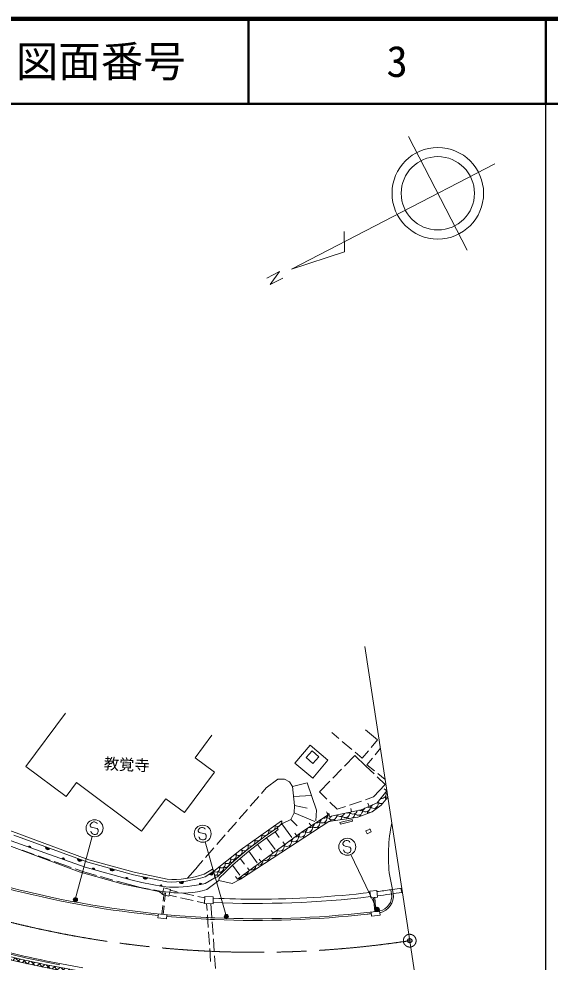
# Model space of a CAD drawing. Units: millimetres, scale not verified. Extents: x 40000 to 680000, y 20000 to 380000.
# Drawn here: x 516983 to 579500, y 269044 to 380000 of the extents above; entities that cross this region are included whole.
import ezdxf
from ezdxf.enums import TextEntityAlignment as Align

# ---------------------------------------------------------------- set-up
doc = ezdxf.new("R2010")
doc.units = ezdxf.units.MM
doc.header["$LTSCALE"] = 1000
doc.header["$PDMODE"] = 32
doc.header["$PDSIZE"] = 500
doc.linetypes.add('CHAIN', pattern=[18.5, 12, -1.5, 3.5, -1.5])
for name, color, linetype, lineweight in [('M-BGD', 7, 'Continuous', 13), ('M-BMK', 2, 'CHAIN', 13), ('M-BMK-OTRS', 5, 'Continuous', 13), ('M-BMK-SRVR', 3, 'Continuous', 13), ('M-STR-STRC', 7, 'Continuous', 13), ('M-TTL', 2, 'Continuous', 140), ('M-TTL-BAND', 7, 'Continuous', 25), ('M-TTL-LINE', 7, 'Continuous', 50)]:
    doc.layers.add(name, color=color, linetype=linetype, lineweight=lineweight)
doc.layers.add('M-OTRS', color=6, linetype='Continuous')
doc.layers.add('M-TTL-TXT', color=7, linetype='Continuous')
doc.styles.add('ＭＳ ゴシック', font='')
doc.styles.get('ＭＳ ゴシック').set_extended_font_data('MS Gothic')

msp = doc.modelspace()

# ---------------------------------------------------------------- hatches: boundary and pattern name
at = {"layer": 'M-BGD'}
h = msp.add_hatch(dxfattribs=at)
h.set_pattern_fill('USER', color=256, style=0, pattern_type=2)
h.set_pattern_definition([(45, (528940, 267081), (-353.553, 353.553), []), (135, (528940, 267081), (-353.553, -353.553), [])])
h.paths.add_polyline_path([(530207, 267125), (529578, 267201), (527610, 267463), (525848, 267724), (523801, 268060), (522105, 268365), (520474, 268682), (518186, 269164), (516771, 269485), (516007, 269666), (515204, 269862), (514348, 270076), (513206, 270372), (511849, 270740), (509967, 271276), (507768, 271945), (506397, 272384), (504326, 273081), (503131, 273502), (501804, 273986), (500474, 274479), (498393, 275269), (500380, 274312), (500270, 273963), (502792, 273091), (505571, 272187), (507884, 271480), (509945, 270884), (512032, 270313), (514283, 269732), (516345, 269233), (518076, 268837), (519817, 268461), (521870, 268045), (524077, 267630), (526102, 267280), (527397, 267071), (529645, 266735)])

# ---------------------------------------------------------------- linework, layer by layer
for p, q in [((517822, 292072), (522482, 298316)), ((559197, 295188), (557776, 296382)), ((537713, 293072), (539694, 295732)), ((553793, 296041), (554630, 295338)), ((559197, 295188), (558450, 294298)), ((551247, 294562), (549470, 292464)), ((553347, 292784), (551247, 294562)), ((555012, 295016), (556161, 294051)), ((559527, 294215), (558893, 293429)), ((539996, 291372), (537713, 293072)), ((550802, 293117), (551497, 293903)), ((551593, 292417), (550802, 293117)), ((552288, 293204), (551497, 293903)), ((551593, 292417), (552288, 293204)), ((556516, 293341), (555308, 292102)), ((557818, 292098), (556516, 293341)), ((556544, 293730), (557380, 293026)), ((558128, 293915), (557380, 293026)), ((558578, 293040), (557944, 292254)), ((517822, 292072), (522565, 288533)), ((549470, 292464), (551571, 290686)), ((553347, 292784), (551571, 290686)), ((558778, 291182), (557818, 292098)), ((557944, 292254), (558822, 291544)), ((536468, 286635), (539996, 291372)), ((554959, 291744), (553912, 290670)), ((560099, 289920), (559140, 290836)), ((559211, 291230), (560090, 290520)), ((522565, 288533), (523782, 290163)), ((523782, 290163), (531426, 284458)), ((546102, 289541), (547455, 290557)), ((547455, 290557), (548236, 290575)), ((548236, 290575), (548814, 290264)), ((548814, 290264), (549182, 289704)), ((549182, 289704), (550912, 290134)), ((549182, 289704), (549437, 287475)), ((552017, 286917), (550912, 290134)), ((553563, 290312), (552355, 289073)), ((560099, 289920), (558718, 288473)), ((544220, 287391), (545208, 288520)), ((545538, 288896), (546102, 289541)), ((549317, 288524), (551426, 288637)), ((552355, 289073), (553224, 288226)), ((560295, 289178), (559985, 289432)), ((531426, 284458), (534273, 288273)), ((534273, 288273), (536468, 286635)), ((549437, 287475), (549369, 286622)), ((549437, 287475), (550915, 287156)), ((553582, 287877), (554451, 287030)), ((557295, 287992), (555874, 287511)), ((558718, 288473), (557769, 288152)), ((558195, 287365), (558036, 287732)), ((559622, 287499), (558554, 286718)), ((560406, 288448), (559622, 287499)), ((525202, 281078), (508246, 287340)), ((542903, 285886), (543891, 287015)), ((549369, 286622), (548997, 285809)), ((549369, 286622), (551813, 285585)), ((551932, 285664), (552017, 286917)), ((553389, 286390), (553168, 286723)), ((553389, 286390), (553279, 286556)), ((553483, 286374), (553389, 286390)), ((553522, 286178), (553445, 286570)), ((555400, 287351), (554451, 287030)), ((555040, 286477), (557244, 286953)), ((556142, 286715), (556057, 287106)), ((558554, 286718), (556870, 286100)), ((541586, 284381), (542574, 285510)), ((547905, 285674), (543038, 282211)), ((553454, 285580), (543063, 278788)), ((547914, 285315), (547369, 284837)), ((547933, 285332), (547905, 285674)), ((547914, 285315), (547933, 285332)), ((548997, 285809), (547933, 285332)), ((549100, 283708), (547933, 285332)), ((549726, 285075), (548997, 285809)), ((551382, 285059), (551161, 285393)), ((556870, 286100), (553454, 285580)), ((554771, 285467), (556188, 285823)), ((554819, 285276), (554771, 285467)), ((556236, 285632), (554819, 285276)), ((556236, 285632), (556188, 285823)), ((556217, 285615), (556254, 285649)), ((547369, 284837), (545969, 283877)), ((546116, 283675), (547154, 284367)), ((547625, 283723), (547154, 284367)), ((547155, 284367), (547508, 284630)), ((547369, 284837), (547508, 284630)), ((549683, 283886), (549447, 284209)), ((557796, 284464), (557833, 284498)), ((557954, 284149), (557824, 284458)), ((557838, 284490), (558296, 284682)), ((557954, 284149), (558458, 284360)), ((558301, 284675), (558338, 284709)), ((558329, 284669), (558458, 284360)), ((516094, 283296), (522361, 281096)), ((516393, 283969), (525111, 280792)), ((540269, 282876), (541257, 284005)), ((544930, 283070), (543892, 282285)), ((545969, 283877), (544930, 283070)), ((545082, 282872), (546116, 283675)), ((547139, 282275), (546116, 283675)), ((548291, 282870), (548055, 283193)), ((524096, 279673), (515820, 282750)), ((517377, 282210), (518792, 281713)), ((538951, 281371), (539939, 282500)), ((542998, 282181), (539918, 279726)), ((543892, 282285), (542859, 281444)), ((542999, 282180), (543036, 282213)), ((543021, 281253), (544047, 282088)), ((544047, 282088), (545082, 282872)), ((545033, 280737), (544047, 282088)), ((545544, 282239), (545082, 282872)), ((546900, 281853), (546664, 282176)), ((519264, 281548), (520679, 281051)), ((521151, 280885), (522161, 280531)), ((522361, 281096), (524803, 280225)), ((525111, 280792), (530492, 279333)), ((530563, 279625), (525202, 281078)), ((538057, 280350), (538622, 280995)), ((542859, 281444), (541951, 280647)), ((542123, 280464), (543021, 281253)), ((543517, 280574), (543021, 281253)), ((545508, 280837), (545272, 281160)), ((522161, 280531), (523156, 280176)), ((523627, 280008), (524621, 279653)), ((529250, 278217), (524096, 279673)), ((524621, 279653), (526110, 279240)), ((530165, 278737), (524803, 280225)), ((534434, 278785), (530563, 279625)), ((536818, 278933), (538024, 280312)), ((538022, 280314), (538059, 280348)), ((539762, 279982), (538773, 279378)), ((538887, 279097), (539918, 279726)), ((539918, 279726), (539762, 279982)), ((539918, 279726), (540050, 278966)), ((541126, 279822), (540375, 279087)), ((540550, 278909), (541284, 279627)), ((541951, 280647), (541126, 279822)), ((541283, 279627), (541320, 279661)), ((541319, 279662), (542123, 280464)), ((543005, 279256), (542123, 280464)), ((544117, 279820), (543881, 280143)), ((526592, 279106), (528037, 278705)), ((528519, 278571), (530008, 278158)), ((531443, 278401), (530165, 278737)), ((530492, 279333), (534408, 278483)), ((540050, 278966), (538911, 278301)), ((539110, 277571), (540504, 278638)), ((540050, 278966), (540375, 279087)), ((540504, 278638), (540550, 278909)), ((542083, 278281), (540504, 278638)), ((543063, 278788), (542083, 278281)), ((542726, 278804), (542490, 279127)), ((560945, 277586), (560618, 279172)), ((533464, 277346), (529250, 278217)), ((530008, 278158), (531312, 277816)), ((531312, 277816), (532316, 277628)), ((533896, 277943), (531443, 278401)), ((532807, 277536), (533811, 277349)), ((534042, 277792), (533849, 277015)), ((534714, 277860), (533896, 277943)), ((534821, 277599), (534042, 277792)), ((534628, 276822), (534821, 277599)), ((535607, 277318), (534795, 277496)), ((558292, 277396), (559087, 277488)), ((558384, 276601), (558292, 277396)), ((559087, 277488), (559179, 276693)), ((560848, 277062), (560746, 277558)), ((561046, 277095), (560945, 277586)), ((561936, 277732), (562036, 277241)), ((533875, 277078), (533464, 277346)), ((533811, 277349), (534654, 277264)), ((533849, 277015), (534628, 276822)), ((533983, 276198), (534093, 277218)), ((534132, 276183), (534242, 277202)), ((535523, 276722), (534655, 276913)), ((537477, 276293), (536011, 276615)), ((537560, 276889), (536095, 277211)), ((538860, 276603), (538048, 276782)), ((538866, 276754), (538831, 275955)), ((539866, 276711), (538866, 276754)), ((539830, 275911), (539866, 276711)), ((559179, 276693), (558384, 276601)), ((558856, 274991), (558704, 276638)), ((559005, 275009), (558853, 276655)), ((533819, 274681), (533929, 275701)), ((533968, 274667), (534078, 275686)), ((538833, 275995), (537965, 276186)), ((538831, 275955), (539830, 275911)), ((539080, 275944), (539137, 275122)), ((539582, 275922), (539696, 274281)), ((533353, 274244), (533396, 274722)), ((534348, 274154), (533353, 274244)), ((534391, 274627), (534348, 274154)), ((539171, 274623), (539275, 273127)), ((558494, 274461), (558434, 274941)), ((559486, 274585), (558494, 274461)), ((559426, 275062), (559486, 274585)), ((539731, 273782), (539835, 272285)), ((539310, 272628), (539414, 271132)), ((539870, 271787), (539974, 270290)), ((514028, 270459), (517911, 269525)), ((539449, 270633), (539553, 269137)), ((540009, 269791), (540113, 268295)), ((517911, 269525), (521820, 268734))]:
    msp.add_line(p, q, dxfattribs=at)
for points in [[(560295, 289178), (559147, 287778), (557244, 286953), (555040, 286477), (553522, 286178)], [(553389, 286390), (550378, 284394), (542726, 278804)]]:
    msp.add_lwpolyline(points, dxfattribs=at)
for centre, radius, start, end in [((559666, 288834), 532, 260.91873, 20.40744), ((560253, 288999), 532, 250.67903, 285.99433), ((559619, 288225), 532, 349.65993, 30.64714), ((560300, 289607), 532, 260.91873, 271.16507), ((558134, 287784), 532, 253.52654, 333.31633), ((558732, 287661), 532, 223.43744, 3.40544), ((559590, 288228), 526, 225.02083, 253.85033), ((558542, 287581), 730, 8.82793, 22.15444), ((559619, 288225), 532, 250.67903, 291.18393), ((552910, 286516), 531, 257.67907, 345.60225), ((553866, 286316), 532, 225.74893, 3.40553), ((554783, 286714), 532, 223.43744, 341.58904), ((555381, 286591), 532, 223.43744, 3.40544), ((555701, 287111), 532, 253.68353, 309.85913), ((556299, 286989), 532, 223.43744, 346.44363), ((555979, 286469), 532, 298.99884, 3.40553), ((556897, 286866), 532, 223.43744, 3.40553), ((557216, 287386), 532, 245.60133, 333.31633), ((556577, 286346), 532, 341.48674, 3.40544), ((557495, 286744), 532, 223.43744, 247.19344), ((557814, 287264), 532, 223.43744, 3.40544), ((557495, 286744), 532, 333.13724, 3.40544), ((558412, 287141), 532, 223.43744, 257.13954), ((558412, 287141), 532, 343.11163, 3.40553), ((559330, 287539), 532, 223.43744, 238.77853), ((547369, 285560), 547, 241.41693, 9.45174), ((551243, 285412), 532, 257.72423, 349.34303), ((551853, 285397), 532, 233.54964, 13.51764), ((552076, 285965), 532, 257.72423, 349.34303), ((552687, 285949), 532, 233.54964, 13.51764), ((552463, 285381), 532, 348.30144, 13.51764), ((553297, 285934), 532, 233.54964, 259.01094), ((553520, 286501), 532, 233.54964, 259.37584), ((553468, 285806), 226, 272.64414, 0.40393), ((553268, 286439), 532, 295.52014, 336.48163), ((553546, 285796), 532, 346.57834, 3.40553), ((554464, 286194), 532, 223.43744, 247.39783), ((554464, 286194), 532, 309.90244, 3.40544), ((555061, 286071), 532, 341.36163, 3.40544), ((555979, 286469), 532, 223.43744, 258.30144), ((579417, 281573), 18952, 168.22693, 187.28014), ((545862, 284431), 527, 235.48264, 14.41153), ((546678, 284908), 462, 228.44864, 21.81964), ((549576, 284307), 532, 265.68314, 346.67374), ((550186, 284292), 532, 233.54964, 13.51764), ((550409, 284860), 532, 258.53523, 349.34303), ((551019, 284844), 532, 233.54964, 13.51764), ((550796, 284276), 532, 350.19803, 13.51764), ((551630, 284829), 532, 233.54964, 257.08304), ((552463, 285381), 532, 233.54964, 258.03894), ((551630, 284829), 532, 349.25723, 13.51764), ((544907, 390200), 116050, 247.50983, 267.09433), ((544234, 283228), 524, 232.99324, 18.13144), ((545030, 283856), 552, 237.35533, 14.76024), ((548519, 283187), 532, 233.54964, 13.51764), ((548742, 283755), 532, 274.08383, 338.27304), ((549352, 283739), 532, 233.54964, 13.51764), ((549962, 283724), 532, 233.54964, 255.21573), ((549129, 283171), 532, 352.03783, 13.51764), ((549962, 283724), 532, 351.12463, 13.51764), ((550796, 284276), 532, 233.54964, 256.14223), ((544907, 390200), 116250, 247.50983, 264.30814), ((518237, 282546), 150, 339.80214, 159.80214), ((518237, 282546), 50, 339.80214, 159.80214), ((520387, 282514), 250, 159.97923, 339.97923), ((520387, 282514), 150, 159.97923, 339.97923), ((520387, 282514), 50, 159.97923, 339.97923), ((542832, 282014), 425, 219.26123, 37.62294), ((543509, 282590), 465, 222.83434, 28.28433), ((546852, 282082), 532, 240.19104, 12.16583), ((547685, 282634), 532, 234.85494, 13.51764), ((548295, 282619), 532, 233.54964, 253.40173), ((547462, 282067), 532, 353.82753, 13.51764), ((547909, 283202), 532, 285.22723, 327.12964), ((548295, 282619), 532, 352.93863, 13.51764), ((549129, 283171), 532, 233.54964, 254.30243), ((522197, 281156), 150, 349.36253, 159.80214), ((522197, 281156), 50, 339.80214, 159.80214), ((524145, 281144), 250, 159.97923, 339.97923), ((524145, 281144), 150, 159.97923, 339.97923), ((524145, 281144), 50, 159.97923, 339.97923), ((540865, 280533), 413, 225.18153, 30.81064), ((541504, 281043), 412, 226.41803, 30.12663), ((541749, 281370), 657, 270.37993, 345.79573), ((542151, 281524), 405, 223.94653, 33.72203), ((542286, 281973), 771, 277.43083, 332.67934), ((545185, 280977), 532, 251.65463, 0.70224), ((546018, 281530), 532, 245.75923, 6.59754), ((546628, 281514), 532, 233.54964, 251.63513), ((545795, 280962), 532, 355.57243, 13.51764), ((546628, 281514), 532, 354.70523, 13.51764), ((547462, 282067), 532, 233.54964, 252.51283), ((525764, 279958), 150, 344.40384, 164.40384), ((525764, 279958), 50, 344.40384, 164.40384), ((527979, 280014), 250, 164.82623, 344.82623), ((527979, 280014), 150, 164.82623, 344.82623), ((527979, 280014), 50, 164.82623, 344.82623), ((539612, 279539), 250, 211.41344, 31.41344), ((539612, 279539), 150, 211.41344, 31.41344), ((540187, 280058), 427, 234.28403, 25.21694), ((540090, 279587), 325, 252.88794, 16.72824), ((540375, 279659), 400, 250.62103, 2.26384), ((540602, 280132), 491, 246.87363, 8.82843), ((541261, 280670), 494, 249.48833, 4.90463), ((543517, 279872), 532, 265.09824, 347.25864), ((544351, 280425), 532, 258.02034, 354.33653), ((544961, 280409), 532, 233.54964, 249.91074), ((544128, 279857), 532, 357.27733, 13.51764), ((544961, 280409), 532, 356.42954, 13.51764), ((545795, 280962), 532, 233.54964, 250.76793), ((529662, 278874), 150, 344.40384, 164.40384), ((529662, 278874), 50, 344.40384, 164.40384), ((531857, 279037), 250, 167.76094, 347.76094), ((531857, 279037), 150, 167.76094, 347.76094), ((531857, 279037), 50, 167.76094, 347.76094), ((534982, 290957), 12487, 267.3657, 288.22365), ((534992, 290868), 12096, 267.35474, 288.21373), ((536118, 278524), 250, 185.33983, 5.33983), ((536118, 278524), 150, 185.33983, 5.33983), ((536118, 278524), 50, 185.33983, 5.33983), ((539612, 279539), 50, 211.41344, 31.41344), ((542684, 279320), 532, 281.99744, 338.98503), ((543294, 279304), 532, 233.54964, 248.22423), ((542532, 278766), 460, 358.06534, 13.84294), ((543294, 279304), 532, 358.11603, 13.51764), ((544128, 279857), 532, 233.54964, 249.06303), ((533702, 277979), 150, 349.23143, 169.23143), ((533702, 277979), 50, 349.23143, 169.23143), ((536093, 288828), 11654, 262.90424, 285.00052), ((535030, 295071), 17213, 268.9483, 283.03061), ((538363, 278186), 150, 11.18883, 191.18883), ((538363, 278186), 50, 11.18883, 191.18883), ((544907, 390200), 113750, 277.16974, 278.02014), ((544907, 390200), 113750, 278.02014, 278.10494), ((544907, 390200), 113750, 278.10494, 278.6606), ((544907, 390200), 114250, 267.45644, 276.76604), ((544907, 390200), 113750, 267.45633, 270.07973), ((544907, 390200), 113750, 270.07973, 276.76674), ((544907, 390200), 114250, 277.16724, 278.6606), ((559060, 276828), 1804, 281.72763, 7.46303), ((559059, 276828), 2004, 281.28262, 7.67108), ((544907, 390200), 116250, 264.80104, 267.09494), ((544907, 390200), 116250, 267.09494, 267.58954), ((544907, 390200), 116050, 267.09433, 267.58963), ((544907, 390200), 116250, 267.58954, 276.45163), ((544907, 390200), 116050, 267.58963, 276.45163), ((544907, 390200), 116050, 276.45163, 277.18713), ((544907, 390200), 116250, 276.45163, 276.69423), ((550804, 416039), 150796, 250.42011, 261.93364), ((544907, 390200), 123950, 255.72693, 260.50163), ((544907, 390200), 123500, 255.72693, 260.50163)]:
    msp.add_arc(centre, radius, start, end, dxfattribs=at)
at = {"layer": 'M-BMK'}
msp.add_circle((562977, 271568), 750, dxfattribs=at)
msp.add_arc((544907, 390200), 120000, 247.04514, 278.66057, dxfattribs=at)
at = {"layer": 'M-BMK-OTRS'}
for p, q in [((562977, 271568), (557706, 306170)), ((568247, 236966), (562977, 271568))]:
    msp.add_line(p, q, dxfattribs=at)
at = {"layer": 'M-BMK-SRVR'}
for p, q in [((562818, 366181), (569745, 352783)), ((549056, 350575), (572981, 362946)), ((555293, 352587), (555260, 354996)), ((549056, 350575), (555293, 352587)), ((547634, 350282), (546156, 349508)), ((546550, 348750), (547634, 350282)), ((548026, 349514), (546550, 348750))]:
    msp.add_line(p, q, dxfattribs=at)
for radius in [5387, 4309]:
    msp.add_circle((566282, 359482), radius, dxfattribs=at)
at = {"layer": 'M-OTRS'}
msp.add_point((562977, 271568), dxfattribs=at)
at = {"layer": 'M-STR-STRC'}
for p, q in [((525485, 285365), (525377, 285210)), ((525377, 285210), (525377, 285095)), ((525602, 285475), (525485, 285365)), ((525761, 285532), (525602, 285475)), ((525878, 285532), (525761, 285532)), ((526031, 285480), (525878, 285532)), ((526151, 285421), (526031, 285480)), ((526200, 285316), (526151, 285421)), ((525377, 285095), (525487, 284926)), ((525487, 284328), (525433, 284432)), ((525487, 284926), (525647, 284875)), ((525595, 284164), (525487, 284328)), ((525708, 284106), (525595, 284164)), ((525647, 284875), (526200, 284762)), ((525863, 284052), (525708, 284106)), ((525984, 284052), (525863, 284052)), ((526146, 284103), (525984, 284052)), ((526256, 284216), (526146, 284103)), ((526200, 284762), (526304, 284603)), ((526306, 284373), (526256, 284216)), ((526304, 284603), (526306, 284373)), ((538199, 284727), (538091, 284572)), ((538091, 284572), (538091, 284457)), ((538091, 284457), (538201, 284288)), ((538316, 284837), (538199, 284727)), ((538201, 284288), (538361, 284236)), ((538475, 284893), (538316, 284837)), ((538361, 284236), (538914, 284124)), ((538592, 284893), (538475, 284893)), ((538745, 284841), (538592, 284893)), ((538865, 284783), (538745, 284841)), ((538914, 284677), (538865, 284783)), ((538914, 284124), (539017, 283964)), ((523615, 276405), (525595, 283839)), ((538201, 283690), (538147, 283793)), ((538309, 283526), (538201, 283690)), ((538421, 283467), (538309, 283526)), ((538577, 283413), (538421, 283467)), ((538698, 283413), (538577, 283413)), ((538860, 283465), (538698, 283413)), ((538970, 283577), (538860, 283465)), ((541419, 274392), (538896, 283195)), ((539020, 283735), (538970, 283577)), ((539017, 283964), (539020, 283735)), ((555222, 283184), (555114, 283029)), ((555114, 283029), (555114, 282914)), ((555339, 283294), (555222, 283184)), ((555498, 283350), (555339, 283294)), ((555615, 283350), (555498, 283350)), ((555768, 283299), (555615, 283350)), ((555887, 283240), (555768, 283299)), ((555937, 283135), (555887, 283240)), ((555114, 282914), (555224, 282745)), ((555224, 282147), (555170, 282251)), ((555224, 282745), (555384, 282694)), ((555332, 281983), (555224, 282147)), ((555444, 281924), (555332, 281983)), ((555384, 282694), (555937, 282581)), ((555599, 281871), (555444, 281924)), ((555721, 281871), (555599, 281871)), ((555883, 281922), (555721, 281871)), ((555993, 282035), (555883, 281922)), ((555937, 282581), (556040, 282422)), ((556043, 282192), (555993, 282035)), ((556040, 282422), (556043, 282192)), ((559164, 275245), (556039, 281696))]:
    msp.add_line(p, q, dxfattribs=at)
for centre, radius in [((525898, 284792), 1000), ((538612, 284153), 1000), ((555634, 282611), 1000), ((523639, 276390), 250), ((523639, 276390), 200), ((523639, 276390), 150), ((523639, 276390), 100), ((523639, 276390), 50), ((523639, 276390), 20), ((559157, 275249), 250), ((559157, 275249), 200), ((559157, 275249), 150), ((559157, 275249), 100), ((559157, 275249), 50), ((559157, 275249), 20), ((541398, 274406), 250), ((541398, 274406), 200), ((541398, 274406), 150), ((541398, 274406), 100), ((541398, 274406), 50), ((541398, 274406), 20)]:
    msp.add_circle(centre, radius, dxfattribs=at)
for p in [(523639, 276390), (559157, 275249), (541398, 274406)]:
    msp.add_point(p, dxfattribs=at)
at = {"layer": 'M-TTL'}
msp.add_line((680000, 380000), (40000, 380000), dxfattribs=at)
at = {"layer": 'M-TTL-BAND'}
msp.add_line((579000, 20000), (579000, 370000), dxfattribs=at)
at = {"layer": 'M-TTL-LINE'}
for p, q in [((543997, 380000), (543997, 370000)), ((579000, 380000), (579000, 370000)), ((40000, 370000), (680000, 370000))]:
    msp.add_line(p, q, dxfattribs=at)

# ---------------------------------------------------------------- texts
at = {"layer": 'M-BGD', "style": 'ＭＳ ゴシック'}
msp.add_text('教覚寺', height=1320, rotation=357.487, dxfattribs=at).set_placement((526973, 292404), align=Align.MIDDLE_LEFT)
at = {"layer": 'M-TTL-TXT', "style": 'ＭＳ ゴシック'}
for s, p in [('図面番号', (526622, 375000)), ('3', (561497, 375000))]:
    msp.add_text(s, height=3666, dxfattribs=at).set_placement(p, align=Align.MIDDLE_CENTER)

doc.saveas('drawing.dxf')
